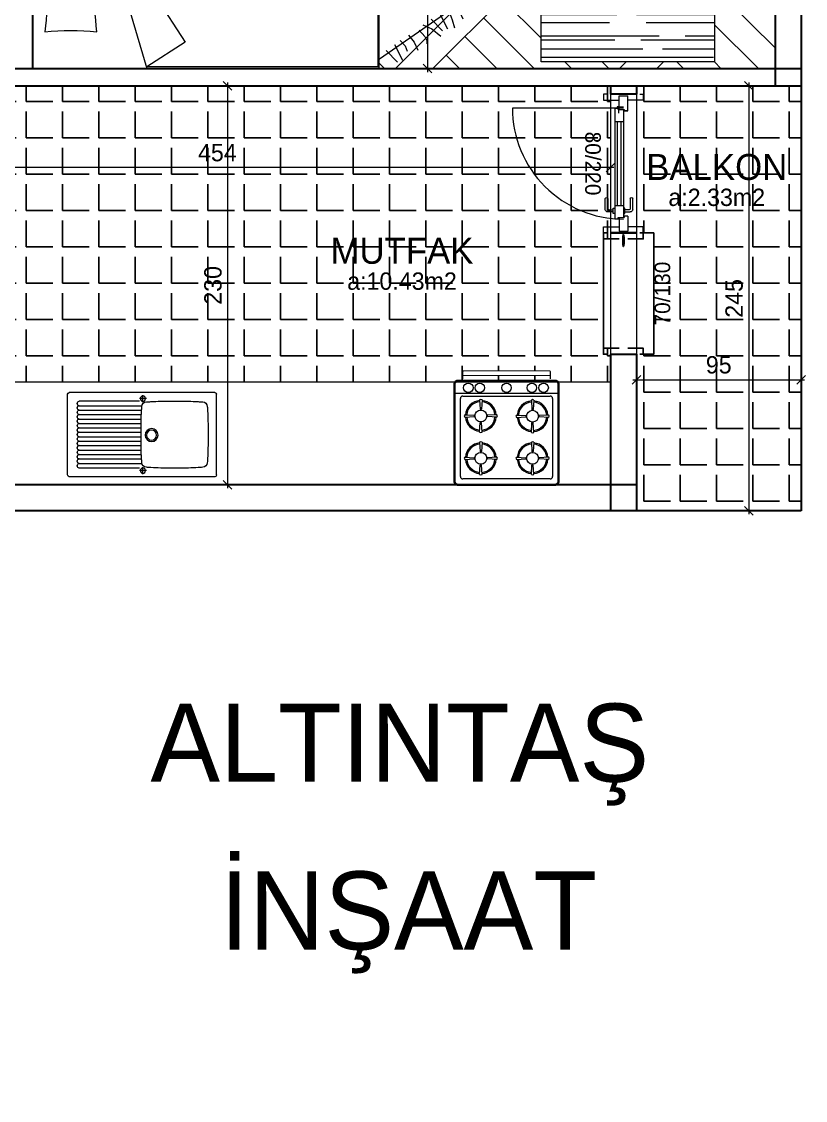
# Model space of a CAD drawing. Header units: centimetres. Extents: x 562865 to 1310255, y -148070 to 32737.
# Drawn here: x 618358 to 618810, y 18493 to 19115 of the extents above; entities that cross this region are included whole.
import ezdxf
from ezdxf.enums import TextEntityAlignment as Align

# ---------------------------------------------------------------- set-up
doc = ezdxf.new("R2010")
doc.units = ezdxf.units.CM
doc.header["$LTSCALE"] = 2.5
doc.layers.get('0').update_dxf_attribs({"color": 86})
for name, color, linetype in [('alan', 7, 'Continuous'), ('kapi-yazi', 7, 'Continuous'), ('mahal', 7, 'Continuous'), ('penc-yazi', 7, 'Continuous'), ('pencere', 7, 'Continuous'), ('tarama', 173, 'Continuous')]:
    doc.layers.add(name, color=color, linetype=linetype)
for name, color, linetype, lineweight in [('DUVAR', 4, 'Continuous', 30), ('duvar-kesim', 7, 'Continuous', 0), ('iç ölçü', 106, 'Continuous', 18), ('kapi', 9, 'Continuous', 0)]:
    doc.layers.add(name, color=color, linetype=linetype, lineweight=lineweight)
doc.styles.add('PINAR', font='comic.ttf')
doc.dimstyles.new('TEMİZ ÖLÇÜ', dxfattribs={"dimtxt": 10, "dimasz": 5, "dimexe": 1.8, "dimexo": 0.625, "dimgap": 3, "dimtad": 1, "dimdec": 0, "dimrnd": 0.5, "dimzin": 1, "dimdsep": 46, "dimtxsty": 'PINAR', "dimblk": 'OBLIQUE', "dimcen": 0.9, "dimdle": 2, "dimclrd": 256, "dimclre": 256, "dimclrt": 7, "dimadec": 0, "dimazin": 0, "dimtfac": 1, "dimtdec": 0, "dimtofl": 0, "dimtmove": 2, "dimatfit": 2, "dimfxl": 10, "dimfxlon": 1, "dimlwd": -1, "dimlwe": -1, "dimarcsym": 0})
pattern_1 = [(0, (0, 0), (0, 20.955), [15.24, -5.715]), (90, (0, 0), (-20.955, 1e-15), [15.24, -5.715])]

# ---------------------------------------------------------------- blocks, each defined once
blk = doc.blocks.new('_Oblique')
at = {"color": 0, "linetype": 'ByBlock', "lineweight": -2}
blk.add_line((-0.5, -0.5), (0.5, 0.5), dxfattribs=at)
blk = doc.blocks.new('*D1278')
at = {"layer": 'Defpoints', "color": 0}
for p in [(618557.56, 19338.01), (618557.56, 19088.01), (618592.49, 19088.01)]:
    blk.add_point(p, dxfattribs=at)
at = {"layer": 'iç ölçü'}
for p, q in [((618582.49, 19338.01), (618594.29, 19338.01)), ((618592.49, 19340.01), (618592.49, 19086.01)), ((618582.49, 19088.01), (618594.29, 19088.01))]:
    blk.add_line(p, q, dxfattribs=at)
at = {"layer": 'iç ölçü', "linetype": 'ByBlock', "xscale": 5, "yscale": 5, "zscale": 5}
for p, rotation in [((618592.49, 19338.01), 90), ((618592.49, 19088.01), 270)]:
    blk.add_blockref('_Oblique', p, dxfattribs=dict(at, rotation=rotation))
at = {"layer": 'iç ölçü', "color": 7, "insert": (618584.01, 19213.01), "char_height": 10, "attachment_point": 5, "rotation": 90, "style": 'PINAR'}
blk.add_mtext('250', dxfattribs=at)
blk = doc.blocks.new('*D1279')
at = {"layer": 'Defpoints', "color": 0}
for p in [(618364.67, 19190.05), (618364.67, 19173.77), (618792.99, 19051.52)]:
    blk.add_point(p, dxfattribs=at)
at = {"layer": 'iç ölçü'}
for p, q in [((618364.67, 19183.77), (618364.67, 19171.97)), ((618794.99, 19173.77), (618362.67, 19173.77)), ((618792.99, 19163.77), (618792.99, 19175.57))]:
    blk.add_line(p, q, dxfattribs=at)
at = {"layer": 'iç ölçü', "linetype": 'ByBlock', "xscale": 5, "yscale": 5, "zscale": 5, "rotation": 180}
blk.add_blockref('_Oblique', (618364.67, 19173.77), dxfattribs=at)
at = {"layer": 'iç ölçü', "linetype": 'ByBlock', "xscale": 5, "yscale": 5, "zscale": 5}
blk.add_blockref('_Oblique', (618792.99, 19173.77), dxfattribs=at)
at = {"layer": 'iç ölçü', "color": 7, "insert": (618578.83, 19182.37), "char_height": 10, "attachment_point": 5, "style": 'PINAR'}
blk.add_mtext('429', dxfattribs=at)
blk = doc.blocks.new('*D1280')
at = {"layer": 'Defpoints', "color": 0}
for p in [(618462.1, 19078.01), (618462.1, 18848.01), (618477.24, 18848.01)]:
    blk.add_point(p, dxfattribs=at)
at = {"layer": 'iç ölçü'}
for p, q in [((618467.24, 19078.01), (618479.04, 19078.01)), ((618477.24, 19080.01), (618477.24, 18846.01)), ((618467.24, 18848.01), (618479.04, 18848.01))]:
    blk.add_line(p, q, dxfattribs=at)
at = {"layer": 'iç ölçü', "linetype": 'ByBlock', "xscale": 5, "yscale": 5, "zscale": 5}
for p, rotation in [((618477.24, 19078.01), 90), ((618477.24, 18848.01), 270)]:
    blk.add_blockref('_Oblique', p, dxfattribs=dict(at, rotation=rotation))
at = {"layer": 'iç ölçü', "color": 7, "insert": (618468.82, 18963.01), "char_height": 10, "attachment_point": 5, "rotation": 90, "style": 'PINAR'}
blk.add_mtext('230', dxfattribs=at)
blk = doc.blocks.new('*D1281')
at = {"layer": 'Defpoints', "color": 0}
for p in [(618244.67, 19034.49), (618244.67, 19031), (618697.99, 19034.49)]:
    blk.add_point(p, dxfattribs=at)
at = {"layer": 'iç ölçü'}
for p, q in [((618699.99, 19031), (618242.67, 19031)), ((618244.67, 19033.87), (618244.67, 19029.2)), ((618697.99, 19033.87), (618697.99, 19029.2))]:
    blk.add_line(p, q, dxfattribs=at)
at = {"layer": 'iç ölçü', "linetype": 'ByBlock', "xscale": 5, "yscale": 5, "zscale": 5, "rotation": 180}
blk.add_blockref('_Oblique', (618244.67, 19031), dxfattribs=at)
at = {"layer": 'iç ölçü', "linetype": 'ByBlock', "xscale": 5, "yscale": 5, "zscale": 5}
blk.add_blockref('_Oblique', (618697.99, 19031), dxfattribs=at)
at = {"layer": 'iç ölçü', "color": 7, "insert": (618471.33, 19039.49), "char_height": 10, "attachment_point": 5, "style": 'PINAR'}
blk.add_mtext('454', dxfattribs=at)
blk = doc.blocks.new('*D1223')
at = {"layer": 'Defpoints', "color": 0}
for p in [(618712.99, 18915.38), (618807.99, 18915.38), (618807.99, 18908.59)]:
    blk.add_point(p, dxfattribs=at)
at = {"layer": 'iç ölçü'}
for p, q in [((618712.99, 18914.75), (618712.99, 18906.79)), ((618807.99, 18914.75), (618807.99, 18906.79)), ((618710.99, 18908.59), (618809.99, 18908.59))]:
    blk.add_line(p, q, dxfattribs=at)
at = {"layer": 'iç ölçü', "linetype": 'ByBlock', "xscale": 5, "yscale": 5, "zscale": 5, "rotation": 180}
blk.add_blockref('_Oblique', (618712.99, 18908.59), dxfattribs=at)
at = {"layer": 'iç ölçü', "linetype": 'ByBlock', "xscale": 5, "yscale": 5, "zscale": 5}
blk.add_blockref('_Oblique', (618807.99, 18908.59), dxfattribs=at)
at = {"layer": 'iç ölçü', "color": 7, "insert": (618760.49, 18917.14), "char_height": 10, "attachment_point": 5, "style": 'PINAR'}
blk.add_mtext('95', dxfattribs=at)
blk = doc.blocks.new('*D1224')
at = {"layer": 'Defpoints', "color": 0}
for p in [(618792.7, 19078.01), (618777.89, 18833.01), (618792.7, 18833.01)]:
    blk.add_point(p, dxfattribs=at)
at = {"layer": 'iç ölçü'}
for p, q in [((618787.89, 19078.01), (618776.09, 19078.01)), ((618777.89, 19080.01), (618777.89, 18831.01)), ((618787.89, 18833.01), (618776.09, 18833.01))]:
    blk.add_line(p, q, dxfattribs=at)
at = {"layer": 'iç ölçü', "linetype": 'ByBlock', "xscale": 5, "yscale": 5, "zscale": 5}
for p, rotation in [((618777.89, 19078.01), 90), ((618777.89, 18833.01), 270)]:
    blk.add_blockref('_Oblique', p, dxfattribs=dict(at, rotation=rotation))
at = {"layer": 'iç ölçü', "color": 7, "insert": (618769.4, 18955.51), "char_height": 10, "attachment_point": 5, "rotation": 90, "style": 'PINAR'}
blk.add_mtext('245', dxfattribs=at)
blk = doc.blocks.new('fm-door1')
at = {"linetype": 'Continuous'}
for p, q in [((0, 25), (0, -25)), ((100, 25), (0, 25)), ((79.7, 31.8), (79.7, -0.3)), ((84, 27.6), (127.8, 27.6)), ((90, 50), (910, 50)), ((90, 50), (90, 30)), ((100, 30), (90, 30)), ((100, 30), (100, -5)), ((100, 30), (100, -5)), ((100, 0), (900, 0)), ((190, 50), (190, 0)), ((810, 50), (810, 0)), ((910, 30), (900, 30)), ((900, 30), (900, -5)), ((900, 25), (1000, 25)), ((910, 50), (910, 30)), ((1000, 25), (1000, -25)), ((110, -25), (0, -25)), ((100, -5), (110, -5)), ((110, -5), (100, -5)), ((110, -5), (110, -25)), ((110, -25), (110, -5)), ((890, -25), (890, -5)), ((890, -5), (900, -5)), ((890, -25), (1000, -25))]:
    blk.add_line(p, q, dxfattribs=at)
at = {"color": 8, "linetype": 'Continuous'}
for p, q in [((190, 35), (810, 35)), ((190, 15), (810, 15))]:
    blk.add_line(p, q, dxfattribs=at)
at = {"linetype": 'Continuous'}
for points in [[(857.6, 58.1), (857.6, 88.9, 0.414214), (842.4, 104.1), (758.6, 104.1, 1), (758.6, 88.9), (834.8, 88.9, -0.414214), (842.4, 81.3), (842.4, 58.1)], [(857.6, -8.1), (857.6, -38.9, -0.414214), (842.4, -54.1), (758.6, -54.1, -1), (758.6, -38.9), (834.8, -38.9, 0.414214), (842.4, -31.3), (842.4, -8.1)]]:
    blk.add_lwpolyline(points, format="xyb", dxfattribs=at)
for points in [[(869, 50), (869, 58.1), (831, 58.1), (831, 50)], [(869, 0), (869, -8.1), (831, -8.1), (831, 0)]]:
    blk.add_lwpolyline(points, dxfattribs=at)
blk.add_circle((84, 31.8), 4.26, dxfattribs=at)
blk = doc.blocks.new('Firin-1')
for p, q in [((-26.84, -49.81), (-26.84, -4.81)), ((-25.48, -3.44), (24.97, -3.44)), ((26.34, -4.81), (26.34, -49.81)), ((-30.25, -52.62), (29.75, -52.62)), ((24.97, -51.17), (-25.48, -51.17))]:
    blk.add_line(p, q)
at = {"color": 8}
for p, q in [((-15.93, -6.01), (-15.59, -11.47)), ((-14.57, -6.01), (-14.91, -11.47)), ((13.88, -6.01), (14.22, -11.47)), ((15.25, -6.01), (14.91, -11.47)), ((-24.57, -14.64), (-19.11, -14.99)), ((-24.57, -16.01), (-19.11, -15.67)), ((-5.94, -14.64), (-11.39, -14.99)), ((-5.94, -16.01), (-11.39, -15.67)), ((5.25, -14.64), (10.71, -14.99)), ((5.25, -16.01), (10.71, -15.67)), ((23.88, -14.64), (18.42, -14.99)), ((23.88, -16.01), (18.42, -15.67)), ((-15.93, -24.64), (-15.59, -19.19)), ((-14.57, -24.64), (-14.91, -19.19)), ((13.88, -24.64), (14.22, -19.19)), ((15.25, -24.64), (14.91, -19.19)), ((-15.93, -30.27), (-15.59, -35.73)), ((-14.57, -30.27), (-14.91, -35.73)), ((13.88, -30.43), (14.22, -35.89)), ((15.25, -30.43), (14.91, -35.89)), ((-24.57, -38.9), (-19.11, -39.24)), ((-24.57, -40.27), (-19.11, -39.92)), ((-15.93, -48.9), (-15.59, -43.44)), ((-14.57, -48.9), (-14.91, -43.44)), ((-5.94, -38.9), (-11.39, -39.24)), ((-5.94, -40.27), (-11.39, -39.92)), ((5.25, -39.07), (10.71, -39.41)), ((5.25, -40.43), (10.71, -40.09)), ((23.88, -39.07), (18.42, -39.41)), ((23.88, -40.43), (18.42, -40.09)), ((13.88, -49.06), (14.22, -43.61)), ((15.25, -49.06), (14.91, -43.61))]:
    blk.add_line(p, q, dxfattribs=at)
at = {"const_width": 1.36}
blk.add_lwpolyline([(29.75, -2.08), (29.75, -57.99, -0.414214), (27.7, -60.03), (-28.21, -60.03, -0.414214), (-30.25, -57.99), (-30.25, -2.08, -0.414214), (-28.21, -0.03), (27.7, -0.03, -0.414214)], format="xyb", close=True, dxfattribs=at)
at = {"color": 8, "const_width": 0.682}
for points in [[(-25.53, -61.03), (-25.53, -65.08)], [(25.03, -65.08), (25.03, -61.03)], [(-25.53, -63.03), (25.03, -63.03)], [(-24.85, -65.76), (24.34, -65.76)]]:
    blk.add_lwpolyline(points, dxfattribs=at)
for points in [[(-25.53, -65.08, 0.414214), (-24.85, -65.76, 0.414214)], [(24.34, -65.76, 0.414214), (25.03, -65.08, 0.414214)]]:
    blk.add_lwpolyline(points, format="xyb", dxfattribs=at)
at = {"color": 8}
for centre, radius in [((-15.25, -15.33), 3.41), ((14.56, -15.33), 3.41), ((-15.25, -39.58), 3.41), ((14.56, -39.75), 3.41), ((-21.65, -55.99), 2.73), ((-14.86, -55.99), 2.73), ((-0.25, -55.99), 2.73), ((15.16, -55.99), 2.73), ((21.78, -55.99), 2.73)]:
    blk.add_circle(centre, radius, dxfattribs=at)
for centre, start, end in [((-25.48, -4.81), 90, 180), ((24.97, -4.81), 0, 90), ((-25.48, -49.81), 180, 270), ((24.97, -49.81), 270, 0)]:
    blk.add_arc(centre, 1.36, start, end)
for centre, radius, start, end in [((-15.25, -6.9), 1.12, 52.34604, 127.65396), ((14.56, -6.9), 1.12, 52.34604, 127.65396), ((-15.25, -15.33), 8.86, 94.21993, 175.78007), ((-15.25, -15.33), 8.18, 94.27357, 175.72643), ((-15.25, -11.23), 0.415, 214.84999, 325.15001), ((-15.25, -15.33), 8.18, 4.27357, 85.72643), ((-15.25, -15.33), 8.86, 4.21993, 85.78007), ((14.56, -15.33), 8.86, 94.21993, 175.78007), ((14.56, -15.33), 8.18, 94.27357, 175.72643), ((14.56, -11.23), 0.415, 214.84999, 325.15001), ((14.56, -15.33), 8.18, 4.27357, 85.72643), ((14.56, -15.33), 8.86, 4.21993, 85.78007), ((-23.68, -15.33), 1.12, 142.34604, 217.65396), ((-15.25, -15.33), 8.86, 184.21993, 265.78007), ((-15.25, -15.33), 8.18, 184.27357, 265.72643), ((-19.35, -15.33), 0.415, 304.84999, 55.15001), ((-15.25, -15.33), 8.18, 274.27357, 355.72643), ((-15.25, -15.33), 8.86, 274.21993, 355.78007), ((-11.16, -15.33), 0.415, 124.84999, 235.15001), ((-6.82, -15.33), 1.12, 322.34604, 37.65396), ((6.14, -15.33), 1.12, 142.34604, 217.65396), ((14.56, -15.33), 8.86, 184.21993, 265.78007), ((14.56, -15.33), 8.18, 184.27357, 265.72643), ((10.47, -15.33), 0.415, 304.84999, 55.15001), ((14.56, -15.33), 8.18, 274.27357, 355.72643), ((14.56, -15.33), 8.86, 274.21993, 355.78007), ((18.66, -15.33), 0.415, 124.84999, 235.15001), ((22.99, -15.33), 1.12, 322.34604, 37.65396), ((-15.25, -23.76), 1.12, 232.34604, 307.65396), ((-15.25, -19.42), 0.415, 34.84999, 145.15001), ((14.56, -23.76), 1.12, 232.34604, 307.65396), ((14.56, -19.42), 0.415, 34.84999, 145.15001), ((-15.25, -39.58), 8.86, 94.21993, 175.78007), ((-15.25, -31.15), 1.12, 52.34604, 127.65396), ((-15.25, -39.58), 8.86, 4.21993, 85.78007), ((14.56, -39.75), 8.86, 94.21993, 175.78007), ((14.56, -31.32), 1.12, 52.34604, 127.65396), ((14.56, -39.75), 8.86, 4.21993, 85.78007), ((-15.25, -39.58), 8.18, 94.27357, 175.72643), ((-15.25, -35.49), 0.415, 214.84999, 325.15001), ((-15.25, -39.58), 8.18, 4.27357, 85.72643), ((14.56, -39.75), 8.18, 94.27357, 175.72643), ((14.56, -35.65), 0.415, 214.84999, 325.15001), ((14.56, -39.75), 8.18, 4.27357, 85.72643), ((-23.68, -39.58), 1.12, 142.34604, 217.65396), ((-15.25, -39.58), 8.86, 184.21993, 265.78007), ((-15.25, -39.58), 8.18, 184.27357, 265.72643), ((-19.35, -39.58), 0.415, 304.84999, 55.15001), ((-15.25, -43.68), 0.415, 34.84999, 145.15001), ((-15.25, -39.58), 8.18, 274.27357, 355.72643), ((-15.25, -39.58), 8.86, 274.21993, 355.78007), ((-11.16, -39.58), 0.415, 124.84999, 235.15001), ((-6.82, -39.58), 1.12, 322.34604, 37.65396), ((6.14, -39.75), 1.12, 142.34604, 217.65396), ((14.56, -39.75), 8.86, 184.21993, 265.78007), ((14.56, -39.75), 8.18, 184.27357, 265.72643), ((10.47, -39.75), 0.415, 304.84999, 55.15001), ((14.56, -43.84), 0.415, 34.84999, 145.15001), ((14.56, -39.75), 8.18, 274.27357, 355.72643), ((14.56, -39.75), 8.86, 274.21993, 355.78007), ((18.66, -39.75), 0.415, 124.84999, 235.15001), ((22.99, -39.75), 1.12, 322.34604, 37.65396), ((-15.25, -48.01), 1.12, 232.34604, 307.65396), ((14.56, -48.18), 1.12, 232.34604, 307.65396)]:
    blk.add_arc(centre, radius, start, end, dxfattribs=at)
blk = doc.blocks.new('Evye-2')
for p, q in [((-37.5, -23), (-37.5, 23.5)), ((-36.5, 24.5), (47.5, 24.5)), ((3, 21), (7, 21)), ((5, 19), (5, 23)), ((48.5, -23), (48.5, 23.5)), ((5, -22.5), (5, -18.5)), ((-36.5, -24), (47.5, -24)), ((3, -20.5), (7, -20.5))]:
    blk.add_line(p, q)
at = {"color": 8}
for p, q in [((7, 19.5), (41.7, 19.5)), ((41.7, 16.9366), (5.5459, 16.9366)), ((41.7, 14.3766), (6, 14.3766)), ((42.9, 18.3), (42.9, 18.1366)), ((42.9, 15.7366), (42.9, 15.5766)), ((42.9, 13.1766), (42.9, 13.0166)), ((41.7, 11.8166), (6, 11.8166)), ((41.7, 9.2566), (6, 9.2566)), ((41.7, 6.6966), (6.0519, 6.6966)), ((42.9, 10.6166), (42.9, 10.4566)), ((42.9, 8.0566), (42.9, 7.8966)), ((41.7, 4.1366), (6.0917, 4.1366)), ((41.7, 1.5766), (6.1117, 1.5766)), ((42.9, 5.4966), (42.9, 5.3366)), ((42.9, 2.9366), (42.9, 2.7766)), ((42.9, 0.3766), (42.9, 0.2166)), ((41.7, -6.1034), (6.0537, -6.1034)), ((41.7, -3.5434), (6.0928, -3.5434)), ((41.7, -0.9834), (6.1121, -0.9834)), ((42.9, -2.1834), (42.9, -2.3434)), ((42.9, -4.7434), (42.9, -4.9034)), ((41.7, -8.6634), (6, -8.6634)), ((41.7, -11.2234), (6, -11.2234)), ((42.9, -7.3034), (42.9, -7.4634)), ((42.9, -9.8634), (42.9, -10.0234)), ((42.9, -12.4234), (42.9, -12.5834)), ((41.7, -16.3434), (5.5602, -16.3434)), ((41.7, -13.7834), (6, -13.7834)), ((42.9, -14.9834), (42.9, -15.1434)), ((42.9, -17.5434), (42.9, -17.8)), ((7, -19), (41.7, -19))]:
    blk.add_line(p, q, dxfattribs=at)
for centre, radius in [((5, 21), 1.5), ((0, 0), 3.75), ((0, 0), 2.9), ((5, -20.5), 1.5)]:
    blk.add_circle(centre, radius)
for centre, radius, start, end in [((-36.5, 23.5), 1, 90, 180), ((-29.5, 16.5), 2.5831, 90, 180), ((-22.9779, -47.8015), 67.2017, 93.313256, 95.56949), ((-17.2225, -147.2206), 166.7873, 91.373663, 93.313194), ((-13.2502, -312.8726), 332.4869, 89.999972, 91.373679), ((-13.2498, -312.8726), 332.4869, 88.626321, 90.000028), ((-9.2775, -147.2206), 166.7873, 86.686806, 88.626337), ((-3.5221, -47.8011), 67.2014, 84.430506, 86.686741), ((3, 16.5), 2.5831, 0, 90), ((47.5, 23.5), 1, 0, 90), ((134.2205, 4.2225), 166.7873, 176.686806, 178.626337), ((34.8012, 9.9778), 67.2016, 174.430498, 176.686733), ((-61.3012, 9.9779), 67.2016, 3.313246, 5.569481), ((-160.7205, 4.2225), 166.7873, 1.373663, 3.313194), ((299.8725, 0.2501), 332.4869, 178.626321, 180.000028), ((-326.3725, 0.2501), 332.4869, 359.999972, 1.373679), ((299.8725, 0.2498), 332.4869, 179.999972, 181.373679), ((-326.3726, 0.2498), 332.4869, 358.626321, 0.000028), ((134.2205, -3.7226), 166.7873, 181.373663, 183.313194), ((-160.7205, -3.7226), 166.7873, 356.686806, 358.626337), ((34.8012, -9.4779), 67.2015, 183.313269, 185.569504), ((-29.5, -16), 2.5831, 180, 270), ((-22.9779, 48.3014), 67.2017, 264.43051, 266.686744), ((-3.5221, 48.301), 67.2014, 273.313238, 275.569472), ((3, -16), 2.5831, 270, 0), ((-61.3012, -9.478), 67.2015, 354.430518, 356.686753), ((-36.5, -23), 1, 180, 270), ((-17.2225, 147.7205), 166.7873, 266.686806, 268.626337), ((-13.2502, 313.3725), 332.4869, 268.626321, 270.000028), ((-13.2498, 313.3725), 332.4869, 269.999972, 271.373679), ((-9.2775, 147.7205), 166.7873, 271.373663, 273.313194), ((47.5, -23), 1, 270, 0)]:
    blk.add_arc(centre, radius, start, end)
for centre, start, end in [((41.7, 18.3), 0, 90), ((41.7, 18.1366), 270, 0), ((41.7, 15.7366), 0, 90), ((41.7, 15.5766), 270, 0), ((41.7, 13.1766), 0, 90), ((41.7, 13.0166), 270, 0), ((41.7, 10.6166), 0, 90), ((41.7, 10.4566), 270, 0), ((41.7, 8.0566), 0, 90), ((41.7, 7.8966), 270, 0), ((41.7, 5.4966), 0, 90), ((41.7, 5.3366), 270, 0), ((41.7, 2.9366), 0, 90), ((41.7, 2.7766), 270, 0), ((41.7, 0.3766), 0, 90), ((41.7, 0.2166), 270, 0), ((41.7, -2.1834), 0, 90), ((41.7, -2.3434), 270, 0), ((41.7, -4.7434), 0, 90), ((41.7, -4.9034), 270, 0), ((41.7, -7.3034), 0, 90), ((41.7, -7.4634), 270, 0), ((41.7, -9.8634), 0, 90), ((41.7, -10.0234), 270, 0), ((41.7, -12.4234), 0, 90), ((41.7, -12.5834), 270, 0), ((41.7, -14.9834), 0, 90), ((41.7, -15.1434), 270, 0), ((41.7, -17.5434), 0, 90), ((41.7, -17.8), 270, 0)]:
    blk.add_arc(centre, 1.2, start, end, dxfattribs=at)
blk = doc.blocks.new('fm-win1')
at = {"linetype": 'Continuous'}
for p, q in [((5.7, 3), (5.5, 2)), ((5.5, 2), (5.8, 2)), ((5.7, 3), (12.5, 3)), ((5.8, 2), (5.9, 2.7)), ((5.9, 2.7), (6.5, 2.7)), ((6.5, 2.7), (6.5, 2)), ((6.5, 2), (7.5, 2)), ((7.5, 1), (7.2, 1)), ((7.2, 1), (7.2, 0.7)), ((7.2, 0.7), (7.5, 0.7)), ((7.5, 0.2), (7.2, 0.2)), ((7.2, 0.2), (7.2, -0.1)), ((7.5, 2), (7.5, 1)), ((7.5, 0.7), (7.5, 0.2)), ((11.7, 2), (10.5, 2)), ((10.5, 2), (10.5, 1)), ((10.5, 1), (10.8, 1)), ((10.5, 0.7), (10.5, 0.2)), ((10.8, 0.7), (10.5, 0.7)), ((10.5, 0.2), (10.8, 0.2)), ((10.8, 1), (10.8, 0.7)), ((10.8, 0.2), (10.8, -0.1)), ((12.3, 2.7), (11.7, 2.7)), ((11.7, 2.7), (11.7, 2)), ((12.6, 0.8), (11.8, 0.8)), ((11.8, 0.8), (11.8, -0.2)), ((12.4, 2), (12.3, 2.7)), ((12.7, 2), (12.4, 2)), ((12.5, 3), (12.7, 2)), ((17.4, 1.9), (12.5, 1.9)), ((12.5, 1.9), (12.5, 1.6)), ((12.5, 1.6), (12.6, 1.6)), ((12.6, 1.6), (12.6, 0.8)), ((15.8, 0.9), (16.6, 0.9)), ((15.8, -1.2), (15.8, 0.9)), ((16.6, 1.6), (17.2, 1.6)), ((16.6, 0.9), (16.6, 1.6)), ((17.2, 1.6), (17.3, 0.9)), ((17.3, 0.9), (17.6, 0.9)), ((17.6, 0.9), (17.4, 1.9)), ((82.4, 0.9), (82.6, 1.9)), ((82.7, 0.9), (82.4, 0.9)), ((82.6, 1.9), (87.5, 1.9)), ((82.8, 1.6), (82.7, 0.9)), ((83.4, 1.6), (82.8, 1.6)), ((83.4, 0.9), (83.4, 1.6)), ((84.2, 0.9), (83.4, 0.9)), ((84.2, -1.2), (84.2, 0.9)), ((87.5, 3), (87.3, 2)), ((87.3, 2), (87.6, 2)), ((87.4, 1.6), (87.4, 0.8)), ((87.5, 1.6), (87.4, 1.6)), ((87.4, 0.8), (88.2, 0.8)), ((94.3, 3), (87.5, 3)), ((87.5, 1.9), (87.5, 1.6)), ((87.6, 2), (87.7, 2.7)), ((87.7, 2.7), (88.3, 2.7)), ((88.2, 0.8), (88.2, -0.2)), ((88.3, 2.7), (88.3, 2)), ((88.3, 2), (89.5, 2)), ((89.5, 1), (89.2, 1)), ((89.2, 1), (89.2, 0.7)), ((89.2, 0.7), (89.5, 0.7)), ((89.5, 0.2), (89.2, 0.2)), ((89.2, 0.2), (89.2, -0.1)), ((89.5, 2), (89.5, 1)), ((89.5, 0.7), (89.5, 0.2)), ((92.5, 2), (92.5, 1)), ((93.5, 2), (92.5, 2)), ((92.5, 1), (92.8, 1)), ((92.8, 0.7), (92.5, 0.7)), ((92.5, 0.7), (92.5, 0.2)), ((92.5, 0.2), (92.8, 0.2)), ((92.8, 1), (92.8, 0.7)), ((92.8, 0.2), (92.8, -0.1)), ((93.5, 2.7), (93.5, 2)), ((94.1, 2.7), (93.5, 2.7)), ((94.2, 2), (94.1, 2.7)), ((94.5, 2), (94.2, 2)), ((94.3, 3), (94.5, 2)), ((7.2, -0.1), (7.5, -0.1)), ((7.5, -1.7), (7.2, -1.7)), ((7.2, -1.7), (7.2, -2)), ((7.2, -2), (10.8, -2)), ((7.5, -0.1), (7.5, -1.7)), ((11.8, -2.3), (10, -2.3)), ((10, -2.3), (10, -3.5)), ((10, -3.5), (16.1, -3.5)), ((10.5, -0.1), (10.5, -1.7)), ((10.8, -0.1), (10.5, -0.1)), ((10.5, -1.7), (10.8, -1.7)), ((10.8, -1.7), (10.8, -2)), ((11.8, -0.2), (12.8, -0.2)), ((12.8, -1.8), (11.8, -1.8)), ((11.8, -1.8), (11.8, -2.3)), ((12.8, -0.2), (12.8, -1.8)), ((16.1, -1.2), (15.8, -1.2)), ((15.8, -1.4), (16.1, -1.4)), ((15.8, -3.2), (15.8, -1.4)), ((16.1, -3.2), (15.8, -3.2)), ((16.1, -1.4), (16.1, -1.2)), ((16.1, -3.5), (16.1, -3.2)), ((83.9, -1.4), (83.9, -1.2)), ((83.9, -1.2), (84.2, -1.2)), ((84.2, -1.4), (83.9, -1.4)), ((83.9, -3.5), (83.9, -3.2)), ((83.9, -3.2), (84.2, -3.2)), ((90, -3.5), (83.9, -3.5)), ((84.2, -3.2), (84.2, -1.4)), ((87.2, -0.2), (87.2, -1.8)), ((88.2, -0.2), (87.2, -0.2)), ((87.2, -1.8), (88.2, -1.8)), ((88.2, -1.8), (88.2, -2.3)), ((88.2, -2.3), (90, -2.3)), ((89.2, -0.1), (89.5, -0.1)), ((89.5, -1.7), (89.2, -1.7)), ((89.2, -1.7), (89.2, -2)), ((92.8, -2), (89.2, -2)), ((89.5, -0.1), (89.5, -1.7)), ((90, -2.3), (90, -3.5)), ((92.8, -0.1), (92.5, -0.1)), ((92.5, -0.1), (92.5, -1.7)), ((92.5, -1.7), (92.8, -1.7)), ((92.8, -1.7), (92.8, -2))]:
    blk.add_line(p, q, dxfattribs=at)
at = {"color": 8, "linetype": 'Continuous'}
for p, q in [((15.9, 1.9), (17.7, 3.7)), ((83.4, 0.3), (16.6, 0.3)), ((16.6, 0.3), (16.6, -0.9)), ((17.6, 0.3), (17.6, -0.9)), ((82.3, 3.7), (17.7, 3.7)), ((84.1, 1.9), (82.3, 3.7)), ((82.4, 0.3), (82.4, -0.9)), ((83.4, 0.3), (83.4, -0.9)), ((15.9, -1.5), (15.9, -2.4)), ((16, -1.5), (15.9, -1.5)), ((15.9, -2.4), (16.2, -2.4)), ((16, -2.1), (16, -1.5)), ((16.8, -2.1), (16, -2.1)), ((16.2, -2.4), (16.2, -3.3)), ((16.2, -3.3), (17.9, -3.3)), ((83.4, -0.9), (16.6, -0.9)), ((16.8, -1.5), (16.8, -2.1)), ((17.1, -1.5), (16.8, -1.5)), ((17.1, -2), (17.1, -1.5)), ((17.6, -2), (17.1, -2)), ((17.6, -1.5), (17.6, -2)), ((17.9, -1.5), (17.6, -1.5)), ((17.9, -3.3), (17.9, -1.5)), ((81.9, -3.3), (18.1, -3.3)), ((82.1, -1.5), (82.4, -1.5)), ((82.1, -3.3), (82.1, -1.5)), ((83.8, -3.3), (82.1, -3.3)), ((82.4, -1.5), (82.4, -2)), ((82.4, -2), (82.9, -2)), ((82.9, -2), (82.9, -1.5)), ((82.9, -1.5), (83.2, -1.5)), ((83.2, -1.5), (83.2, -2.1)), ((83.2, -2.1), (84, -2.1)), ((84.1, -2.4), (83.8, -2.4)), ((83.8, -2.4), (83.8, -3.3)), ((84, -2.1), (84, -1.5)), ((84, -1.5), (84.1, -1.5)), ((84.1, -1.5), (84.1, -2.4))]:
    blk.add_line(p, q, dxfattribs=at)
at = {"linetype": 'Continuous'}
for points in [[(0, 1.7), (7, 1.7), (7, -1.8), (0, -1.8)], [(100, 1.7), (93, 1.7), (93, -1.8), (100, -1.8)]]:
    blk.add_lwpolyline(points, close=True, dxfattribs=at)
blk = doc.blocks.new('Yatak-1b')
for p, q in [((-41.84, 200), (-41.84, 162)), ((-3.84, 200), (-41.84, 200)), ((-41.34, 199.5), (-41.34, 162.5)), ((-4.34, 199.5), (-41.34, 199.5)), ((-4.34, 162.5), (-4.34, 199.5)), ((-3.84, 162), (-3.84, 200)), ((91, 200), (0, 200)), ((0, 200), (0, 0)), ((91, 135.49), (91, 200)), ((-3.84, 162), (-41.84, 162)), ((-41.34, 162.5), (-4.34, 162.5)), ((91, 135.49), (91, 0)), ((91, 0), (0, 0))]:
    blk.add_line(p, q)
at = {"color": 33}
for p, q in [((-30.61, 192.93), (-30.61, 200)), ((-32.82, 181.86), (-30.61, 192.93)), ((-38.77, 190.26), (-38.52, 192.73)), ((-38.77, 162), (-38.77, 190.26)), ((-18.26, 190.4), (-18.88, 190.01)), ((-17.64, 190.01), (-18.26, 190.4)), ((-32.82, 162), (-32.82, 181.86)), ((-25.94, 178.05), (-26.6, 162)), ((-11.02, 178.05), (-10.96, 162)), ((-18.88, 166.12), (-18.26, 165.73)), ((-18.26, 165.73), (-17.64, 166.12)), ((0, 160.94), (75.67, 111.85)), ((0, 160.94), (91, 134.01)), ((75.67, 111.85), (89.99, 133.93))]:
    blk.add_line(p, q, dxfattribs=at)
at = {"color": 8}
for p, q in [((0.6, 160.76), (0.6, 0)), ((89.99, 0), (89.99, 133.93)), ((-51.11, 80.31), (-58.63, 87.13)), ((-49.19, 83.08), (-56.71, 89.9)), ((-47.74, 85.17), (-56.13, 89.18)), ((-47.07, 89.15), (-50.79, 90.94)), ((-59.17, 81.3), (-62.11, 85.23)), ((-57.12, 78.8), (-59.17, 81.3)), ((-63.33, 72.44), (-67.89, 74.95)), ((-61.26, 74.95), (-64.74, 78.69)), ((-53.41, 77.01), (-57.12, 78.8)), ((-61.55, 67.53), (-65.89, 69.88)), ((-65.78, 59.22), (-74.17, 63.22)), ((-62.52, 63.9), (-68.03, 64.28)), ((-69.04, 54.26), (-76.67, 61.18)), ((-65.81, 55.34), (-68.75, 59.28)), ((-79.3, 48.99), (-82.78, 52.74)), ((-75.16, 52.84), (-77.21, 55.35)), ((-71.45, 51.06), (-75.16, 52.84)), ((-85.76, 45.75), (-86.51, 47.37)), ((-83.93, 43.92), (-85.76, 45.75)), ((-79.59, 41.57), (-83.93, 43.92)), ((-79.54, 45.15), (-83.02, 48.9)), ((-76.66, 43.57), (-79.54, 45.15)), ((-74.74, 46.49), (-79.3, 48.99)), ((-86.12, 35.9), (-92.56, 38.14)), ((-86.07, 38.32), (-92.51, 40.57)), ((-79.85, 37.9), (-86.07, 38.32)), ((-88.24, 26.9), (-94.75, 32.8)), ((-87.99, 32.08), (-91.46, 35.83)), ((-85.56, 30.75), (-87.99, 32.08)), ((-95.29, 26.97), (-98.24, 30.9)), ((-93.4, 24.29), (-96.88, 28.04)), ((-95.4, 16.61), (-103.17, 20.32)), ((-93.5, 19.33), (-100.38, 24.33)), ((-90.98, 22.96), (-93.4, 24.29)), ((-104.17, 9.94), (-106.21, 12.44)), ((-98.05, 11.36), (-105.67, 18.28)), ((-108.44, 2.66), (-111.92, 6.4)), ((-105.41, 7.93), (-108.89, 11.68)), ((-102.53, 6.35), (-105.41, 7.93)), ((-101.07, 8.45), (-104.17, 9.94)), ((-108.59, -1.33), (-112.93, 1.02)), ((-106.02, 1.32), (-108.44, 2.66)), ((-103.74, 3.58), (-108.3, 6.09)), ((89.99, 0.6), (0, 0.6)), ((-113.47, -6.12), (-116.77, -4.82)), ((-112.66, -4.63), (-114.7, -2.13)), ((80.54, -4), (87.22, -10.46)), ((74.87, -12.16), (77.84, -15.01)), ((77.17, -8.85), (86.18, -13.52)), ((71.74, -16.83), (75.67, -20.23)), ((77.84, -15.01), (80.9, -16.06)), ((68.82, -23.09), (72.54, -26.34)), ((75.67, -20.23), (80.4, -22.19)), ((62.51, -29.95), (69.18, -36.42)), ((65.76, -25.26), (68.03, -30.3)), ((68.03, -30.3), (72.38, -35.55)), ((72.54, -26.34), (74.88, -27.42)), ((74.88, -27.42), (76.67, -27.55)), ((59, -34.74), (68.14, -39.47)), ((53.7, -42.79), (57.63, -46.19)), ((56.83, -38.11), (59.8, -40.97)), ((59.8, -40.97), (62.86, -42.01)), ((62.86, -42.01), (67.57, -43.4)), ((50.78, -49.05), (54.5, -52.29)), ((51.63, -45.6), (54.12, -47.75)), ((54.12, -47.75), (58.84, -49.71)), ((57.63, -46.19), (62.36, -48.14)), ((47.43, -50.57), (49.99, -56.25)), ((54.5, -52.29), (56.84, -53.37)), ((56.84, -53.37), (58.63, -53.51)), ((42.72, -58.41), (44.81, -60.22)), ((44.81, -60.22), (49.53, -62.18)), ((49.99, -56.25), (54.34, -61.5)), ((37.31, -66.2), (39.4, -68.01)), ((39.4, -68.01), (44.12, -69.97)), ((40.04, -62.27), (47.84, -66.31)), ((32.89, -72.56), (39.08, -78.55)), ((34.78, -69.84), (41.86, -74.54)), ((27.22, -80.72), (29.7, -83.1)), ((28.89, -76.87), (38.03, -81.61)), ((23.59, -84.92), (27.53, -88.32)), ((25.76, -82.82), (28.25, -84.97)), ((28.25, -84.97), (32.97, -86.93)), ((29.7, -83.1), (32.75, -84.15)), ((32.75, -84.15), (37.47, -85.53)), ((20.13, -90.91), (27.33, -94.64)), ((20.67, -91.18), (24.39, -94.43)), ((22.27, -87.84), (24.36, -89.65)), ((24.36, -89.65), (29.08, -91.61)), ((27.53, -88.32), (32.25, -90.28)), ((17.89, -97.42), (20.25, -100.06)), ((19, -96.14), (22.05, -97.19)), ((22.05, -97.19), (26.77, -98.57)), ((24.39, -94.43), (26.74, -95.51)), ((26.74, -95.51), (28.52, -95.64)), ((14.74, -101.98), (20.3, -104.23)), ((14.74, -101.98), (18.18, -106.4)), ((16.04, -99.92), (20.76, -101.87)), ((20.25, -100.06), (22.93, -100.82)), ((22.93, -100.82), (23.01, -100.87))]:
    blk.add_line(p, q, dxfattribs=at)
at = {"color": 33}
blk.add_lwpolyline([(0.6, 58.91), (-45.85, 91.2), (-116.64, -10.66), (14.74, -101.98), (85.53, -0.12), (84.49, 0.6)], dxfattribs=at)
for centre, radius, start, end in [((56.8, 185.92), 82.34, 170.15442, 174.01793), ((-94.18, 185.92), 82.75, 5.98206, 9.79577), ((-23.6, 191.24), 15, 154.00852, 174.28557), ((131.89, 178.05), 157.84, 174.01794, 180), ((-169.27, 178.05), 158.25, 0, 5.98207), ((-66.67, 177.87), 82.89, 349.57411, 10.42589), ((42.35, 412.24), 221.09, 262.85499, 277.14501), ((205.69, 177.87), 136.67, 173.69908, 186.30092), ((13.83, 180.53), 34.29, 169.47569, 175.59966), ((-5.93, 184.2), 14.19, 155.8434, 169.47569), ((-30.59, 184.2), 14.19, 10.52432, 24.15659), ((-50.35, 180.53), 34.29, 4.40038, 10.52429), ((45.83, 178.06), 66.38, 175.59963, 180), ((-82.35, 178.06), 66.38, 0, 4.40034), ((45.83, 178.06), 66.38, 180, 184.40034), ((-82.35, 178.06), 66.38, 355.59963, 0), ((13.83, 175.6), 34.29, 184.40038, 190.52429), ((-5.93, 171.93), 14.19, 190.5243, 204.1566), ((-30.59, 171.93), 14.19, 335.8434, 349.47569), ((-50.35, 175.6), 34.29, 349.4757, 355.59966), ((42.35, -94.99), 259.31, 83.91241, 96.08759)]:
    blk.add_arc(centre, radius, start, end, dxfattribs=at)
blk = doc.blocks.new('Table-4')
at = {"color": 33}
for p, q in [((-18.61, 72.46), (-22.33, 73.93)), ((18.61, 72.46), (22.33, 73.93)), ((-50, 0), (-50, 55)), ((-50, 55), (50, 55)), ((50, 55), (50, 0)), ((50, 0), (-50, 0))]:
    blk.add_line(p, q, dxfattribs=at)
at = {"color": 8}
for p, q in [((-50, 52.95), (7.5, 52.95)), ((28.5, 52.95), (50, 52.95)), ((-50, 47.4), (-21.3, 47.4)), ((-50, 45), (-21, 45)), ((-10.05, 47.4), (34.95, 47.4)), ((9, 45), (50, 45)), ((39.9, 47.4), (50, 47.4)), ((-49.5, 42.9), (10.5, 42.9)), ((25.5, 42.9), (50, 42.9)), ((-50, 32.85), (50, 32.85)), ((-50, 27.45), (-6.3, 27.45)), ((-24, 30), (50, 30)), ((4.95, 27.45), (49.95, 27.45)), ((-50, 22.8), (-10.5, 22.8)), ((10.5, 22.8), (50, 22.8)), ((-50, 15), (18, 15)), ((-50, 12.75), (-7.5, 12.75)), ((7.5, 12.75), (50, 12.75)), ((33, 15), (50, 15)), ((-50, 7.5), (8.7, 7.5)), ((19.95, 7.5), (50, 7.5)), ((-50, 2.7), (49.5, 2.7))]:
    blk.add_line(p, q, dxfattribs=at)
at = {"color": 33}
blk.add_arc((0, 65.13), 24, 21.5068, 158.4932, dxfattribs=at)
at = {"color": 0}
blk.add_arc((0, 65.13), 20, 336.31075, 203.68925, dxfattribs=at)

msp = doc.modelspace()

# ---------------------------------------------------------------- hatches: boundary and pattern name
at = {"layer": 'tarama'}
h = msp.add_hatch(dxfattribs=at)
h.set_pattern_fill('AR-PARQ1,_O', color=1, scale=0.3, angle=45)
h.set_pattern_definition([(135, (0, 0), (-129.315688, 1e-14), [91.44, -91.44]), (135, (10.78, 10.78), (-129.315688, 1e-14), [91.44, -91.44]), (135, (21.55, 21.55), (-129.315688, 1e-14), [91.44, -91.44]), (135, (32.33, 32.33), (-129.315688, 1e-14), [91.44, -91.44]), (135, (43.105, 43.105), (-129.315688, 1e-14), [91.44, -91.44]), (135, (53.88, 53.88), (-129.315688, 1e-14), [91.44, -91.44]), (135, (64.66, 64.66), (-129.315688, 1e-14), [91.44, -91.44]), (45, (-64.66, 64.66), (129.315688, -1e-14), [91.44, -91.44]), (45, (-75.43, 75.43), (129.315688, -1e-14), [91.44, -91.44]), (45, (-86.21, 86.21), (129.315688, -1e-14), [91.44, -91.44]), (45, (-96.99, 96.99), (129.315688, -1e-14), [91.44, -91.44]), (45, (-107.76, 107.76), (129.315688, -1e-14), [91.44, -91.44]), (45, (-118.54, 118.54), (129.315688, -1e-14), [91.44, -91.44]), (45, (-129.32, 129.32), (129.315688, -1e-14), [91.44, -91.44])])
h.paths.add_polyline_path([(618788.99, 19270.97), (618792.99, 19270.97), (618792.99, 19274.47), (618792.99, 19282.01), (618756.99, 19282.01), (618756.99, 19287.01), (618754.99, 19287.01), (618754.99, 19282.01), (618722.49, 19282.01), (618722.49, 19287.01), (618720.49, 19287.01), (618720.49, 19282.01), (618687.99, 19282.01), (618687.99, 19287.01), (618685.99, 19287.01), (618685.99, 19282.01), (618653.49, 19282.01), (618653.49, 19287.01), (618651.49, 19287.01), (618651.49, 19282.01), (618618.99, 19282.01), (618618.99, 19287.01), (618616.99, 19287.01), (618616.99, 19282.01), (618584.8, 19282.01), (618666.64, 19164.27), (618564.67, 19093.39), (618564.67, 19088.01), (618792.99, 19088.01), (618792.99, 19154.47), (618792.99, 19157.97), (618788.99, 19157.97)])
h.paths.add_polyline_path([(618730.39, 19165.77), (618726.67, 19164.3, 0.680789), (618689.45, 19164.3), (618685.73, 19165.77, -0.680789)], flags=16)
h.paths.add_polyline_path([(618758.06, 19146.84), (618758.06, 19091.84), (618658.06, 19091.84), (618658.06, 19146.84)], flags=16)
h.paths.add_polyline_path([(618575.32, 19295.65), (618580.99, 19287.5), (618580.99, 19338.01), (618364.67, 19338.01), (618364.67, 19324.26), (618364.67, 19234.26), (618364.67, 19220.85), (618402.67, 19220.85), (618402.67, 19182.85), (618364.67, 19182.85), (618364.67, 19179.01), (618505.34, 19179.01), (618473.47, 19224.86), (618478.67, 19228.47), (618475.7, 19234.69), (618480.31, 19229.61)])
h.paths.add_polyline_path([(618382.37, 19254.41), (618382.37, 19304.1), (618366.62, 19304.1), (618366.62, 19254.41)], flags=24)
h = msp.add_hatch(dxfattribs=at)
h.set_pattern_fill('ANGLE,_O', color=256, scale=3)
h.set_pattern_definition(pattern_1)
h.paths.add_polyline_path([(618697.99, 18993.27), (618697.99, 19073.27), (618697.99, 19078.01), (618341.53, 19078.01), (618251.53, 19078.01), (618244.67, 19078.01), (618244.67, 18985.51), (618304.67, 18985.51), (618304.67, 18917.51), (618304.67, 18907.31), (618608.6, 18907.31, -0.217311), (618610.15, 18908.01), (618666.06, 18908.01, -0.217311), (618667.6, 18907.31), (618697.99, 18907.31), (618697.99, 18923.27), (618697.99, 18926.77), (618693.99, 18926.77), (618693.99, 18989.77), (618697.99, 18989.77)])
h.paths.add_polyline_path([(618612.82, 18913.06, -0.414214), (618613.5, 18913.74), (618662.7, 18913.74, -0.414214), (618663.38, 18913.06), (618663.38, 18911.01), (618612.82, 18911.01)], flags=16)
h.paths.add_polyline_path([(618333.35, 18926.06), (618331.53, 18925.28), (618305.94, 18985.51), (618307.76, 18986.28)], flags=16)
h.paths.add_polyline_path([(618680.32, 19058.11), (618680.32, 19008.43), (618696.03, 19008.43), (618696.03, 19058.11)], flags=24)
h.paths.add_polyline_path([(618271.68, 19060.31), (618321.37, 19060.31), (618321.37, 19076.06), (618271.68, 19076.06)], flags=24)
h.paths.add_polyline_path([(618542.22, 18956.77), (618613.43, 18956.77), (618613.43, 18973.86), (618542.22, 18973.86)], flags=24)
h.paths.add_polyline_path([(618529.4, 18970.07), (618626.24, 18970.07), (618626.24, 18995.7), (618529.4, 18995.7)], flags=24)
h.paths.add_polyline_path([(618458.4, 18948.62), (618458.4, 18977.4), (618479.24, 18977.4), (618479.24, 18948.62)], flags=24)
h.paths.add_polyline_path([(618456.51, 19049.98), (618486.14, 19049.98), (618486.14, 19029), (618456.51, 19029)], flags=24)
h = msp.add_hatch(dxfattribs=at)
h.set_pattern_fill('ANGLE,_O', color=256, scale=3)
h.set_pattern_definition(pattern_1)
h.paths.add_polyline_path([(618807.99, 19078.01), (618712.99, 19078.01), (618712.99, 19073.27), (618712.99, 18993.27), (618712.99, 18989.77), (618716.99, 18989.77), (618716.99, 18993.27), (618722.99, 18993.27), (618722.99, 18923.27), (618716.99, 18923.27), (618716.99, 18926.77), (618712.99, 18926.77), (618712.99, 18923.27), (618712.99, 18833.01), (618807.99, 18833.01)])
h.paths.add_polyline_path([(618712.28, 19018.41), (618806.41, 19018.41), (618806.41, 19044), (618712.28, 19044)], flags=9)
h.paths.add_polyline_path([(618735.65, 18934.43), (618735.65, 18982.11), (618719.95, 18982.11), (618719.95, 18934.43)], flags=24)
h.paths.add_polyline_path([(618726.9, 19005.15), (618791.79, 19005.15), (618791.79, 19021.99), (618726.9, 19021.99)], flags=24)
h.paths.add_polyline_path([(618750.24, 18927.68), (618770.74, 18927.68), (618770.74, 18906.59), (618750.24, 18906.59)], flags=24)
h.paths.add_polyline_path([(618758.91, 18941.21), (618758.91, 18969.81), (618779.89, 18969.81), (618779.89, 18941.21)], flags=24)

# ---------------------------------------------------------------- linework, layer by layer
at = {"layer": 'DUVAR'}
for p, q in [((618364.67, 19234.26), (618364.67, 19088.01)), ((618792.99, 19154.47), (618792.99, 19078.01)), ((618807.99, 19154.47), (618807.99, 18833.01)), ((618341.53, 19088.01), (618807.99, 19088.01)), ((618341.53, 19078.01), (618807.99, 19078.01)), ((618697.99, 19078.01), (618697.99, 19073.27)), ((618712.99, 19078.01), (618712.99, 19073.27)), ((618712.99, 19073.27), (618697.99, 19073.27)), ((618712.99, 18993.27), (618697.99, 18993.27)), ((618697.99, 18993.27), (618712.99, 18993.27)), ((618697.99, 18923.27), (618697.99, 18833.01)), ((618697.99, 18923.27), (618712.99, 18923.27)), ((618712.99, 18923.27), (618712.99, 18833.01)), ((618712.99, 18848.01), (618177.67, 18848.01)), ((618807.99, 18833.01), (618192.67, 18833.01))]:
    msp.add_line(p, q, dxfattribs=at)
at = {"layer": 'duvar-kesim'}
for p, q in [((618697.99, 19073.27), (618697.99, 18993.27)), ((618712.99, 19073.27), (618712.99, 18993.27)), ((618697.99, 18993.27), (618697.99, 18923.27)), ((618712.99, 18993.27), (618712.99, 18923.27))]:
    msp.add_line(p, q, dxfattribs=at)
at = {"layer": 'iç ölçü'}
msp.add_line((618304.67, 18907.31), (618697.99, 18907.31), dxfattribs=at)
msp.add_lwpolyline([(617887.67, 19710.72), (618807.99, 19710.72), (618807.99, 18833.01), (618192.67, 18833.01), (618192.67, 18493.01)], dxfattribs=at)
at = {"layer": 'kapi'}
for points in [[(618695.99, 19073.27), (618693.99, 19073.27), (618693.99, 19069.77), (618702.99, 19069.77)], [(618714.99, 19073.27), (618716.99, 19073.27), (618716.99, 19069.77), (618707.99, 19069.77)], [(618695.99, 18993.27), (618693.99, 18993.27), (618693.99, 18996.77), (618702.99, 18996.77)], [(618714.99, 18993.27), (618716.99, 18993.27), (618716.99, 18996.77), (618707.99, 18996.77)]]:
    msp.add_lwpolyline(points, dxfattribs=at)
msp.add_lwpolyline([(618705.49, 19065.27), (618641.49, 19065.27, 0.414214), (618705.49, 19001.27, 0.414214)], format="xyb", dxfattribs=at)
at = {"layer": 'pencere'}
for points in [[(618695.99, 18993.27), (618693.99, 18993.27), (618693.99, 18989.77), (618702.99, 18989.77)], [(618693.99, 18993.27), (618693.99, 18923.27)], [(618714.99, 18993.27), (618716.99, 18993.27), (618716.99, 18989.77), (618707.99, 18989.77)], [(618716.99, 18993.27), (618722.99, 18993.27), (618722.99, 18923.27), (618716.99, 18923.27)], [(618695.99, 18923.27), (618693.99, 18923.27), (618693.99, 18926.77), (618702.99, 18926.77)], [(618714.99, 18923.27), (618716.99, 18923.27), (618716.99, 18926.77), (618707.99, 18926.77)]]:
    msp.add_lwpolyline(points, dxfattribs=at)

# ---------------------------------------------------------------- block references
at = {"layer": 'iç ölçü', "xscale": -1, "rotation": 90}
msp.add_blockref('Yatak-1b', (618564.67, 19179.01), dxfattribs=at)
at = {"layer": 'iç ölçü'}
msp.add_blockref('Table-4', (618708.06, 19091.84), dxfattribs=at)
at = {"layer": 'iç ölçü', "rotation": 180}
msp.add_blockref('Firin-1', (618637.85, 18847.98), dxfattribs=at)
at = {"layer": 'iç ölçü', "extrusion": (0, 0, -1), "zscale": -1}
msp.add_blockref('Evye-2', (-618433.41, 18876.69), dxfattribs=at)
at = {"layer": 'kapi', "xscale": 0.07800000000000001, "yscale": -0.1, "zscale": 0.07800000000000001, "rotation": 270.0000000000834}
msp.add_blockref('fm-door1', (618705.49, 19072.27), dxfattribs=at)
at = {"layer": 'pencere', "xscale": 0.068, "yscale": 0.1, "zscale": 0.068, "rotation": 270.0000000000953}
msp.add_blockref('fm-win1', (618705.49, 18992.27), dxfattribs=at)

# ---------------------------------------------------------------- texts
at = {"layer": 'alan', "style": 'PINAR'}
for s, p in [('a:2.33m2', (618759.35, 19008.79)), ('a:10.43m2', (618577.82, 18960.46))]:
    msp.add_text(s, height=10, dxfattribs=at).set_placement(p, align=Align.CENTER)
at = {"layer": 'kapi-yazi', "style": 'PINAR'}
msp.add_text('80/220', height=9, rotation=270, dxfattribs=at).set_placement((618687.99, 19033.27), align=Align.MIDDLE_CENTER)
at = {"layer": 'mahal', "style": 'PINAR'}
for s, height, p in [('BALKON', 15, (618759.35, 19023.79)), ('MUTFAK', 15, (618577.82, 18975.46)), ('ALTINTAŞ', 45, (618576.52, 18676.81)), ('İNŞAAT ', 45, (618589.96, 18580.03))]:
    msp.add_text(s, height=height, dxfattribs=at).set_placement(p, align=Align.CENTER)
at = {"layer": 'penc-yazi', "style": 'PINAR'}
msp.add_text('70/130', height=9, rotation=90, dxfattribs=at).set_placement((618727.99, 18958.27), align=Align.MIDDLE_CENTER)

# ---------------------------------------------------------------- dimensions: what is measured, and where the dimension line sits
at = {"layer": 'iç ölçü'}
for base, p1, p2, picture, middle in [((618592.49, 19088.01), (618557.56, 19338.01), (618557.56, 19088.01), '*D1278', (618584.01, 19213.01)), ((618477.24, 18848.01), (618462.1, 19078.01), (618462.1, 18848.01), '*D1280', (618468.82, 18963.01)), ((618777.89, 18833.01), (618792.7, 19078.01), (618792.7, 18833.01), '*D1224', (618769.4, 18955.51))]:
    dim = msp.add_linear_dim(base=base, p1=p1, p2=p2, angle=90, dimstyle='TEMİZ ÖLÇÜ', override={"dimarcsym": 1}, dxfattribs=at)
    dim.commit()
    dim.dimension.update_dxf_attribs({"geometry": picture, "text_midpoint": middle})
for base, p1, p2, picture, middle in [((618364.67, 19173.77), (618792.99, 19051.52), (618364.67, 19190.05), '*D1279', (618578.83, 19182.37)), ((618244.67, 19031), (618697.99, 19034.49), (618244.67, 19034.49), '*D1281', (618471.33, 19039.49)), ((618807.99, 18908.59), (618712.99, 18915.38), (618807.99, 18915.38), '*D1223', (618760.49, 18917.14))]:
    dim = msp.add_linear_dim(base=base, p1=p1, p2=p2, dimstyle='TEMİZ ÖLÇÜ', override={"dimarcsym": 1}, dxfattribs=at)
    dim.commit()
    dim.dimension.update_dxf_attribs({"geometry": picture, "text_midpoint": middle})

doc.saveas('drawing.dxf')
